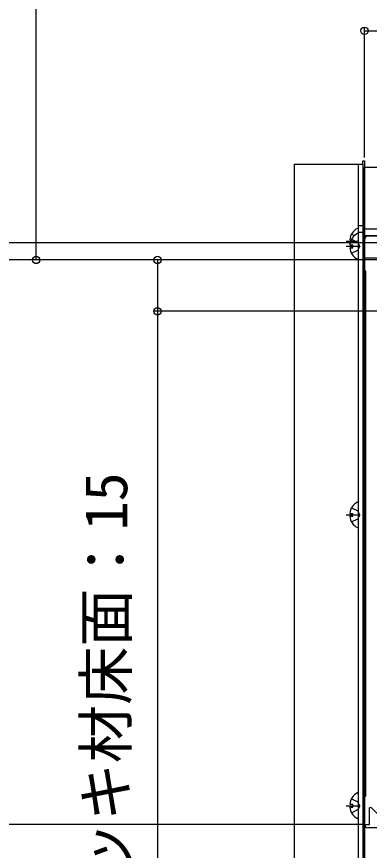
# Model space of a CAD drawing. Units: millimetres, scale not verified. Extents: x -875 to 875, y -1305 to 1298.
# Drawn here: x -714.7 to -611.6, y 332.1 to 575.7 of the extents above; entities that cross this region are included whole.
import ezdxf
from ezdxf.enums import TextEntityAlignment as Align

# ---------------------------------------------------------------- set-up
doc = ezdxf.new("R2010")
doc.units = ezdxf.units.MM
doc.header["$LTSCALE"] = 8
for name, color, linetype in [('0-3_YKK_11', 7, 'Continuous'), ('0-4_YKK_12', 2, 'Continuous'), ('0-5_YKK_13', 4, 'Continuous'), ('0-6_YKK_D', 6, 'Continuous')]:
    doc.layers.add(name, color=color, linetype=linetype)
doc.styles.add('ＭＳ ゴシック', font='')
doc.styles.get('ＭＳ ゴシック').set_extended_font_data('MS Gothic')

msp = doc.modelspace()

# ---------------------------------------------------------------- linework, layer by layer
at = {"layer": '0-3_YKK_11'}
for points in [[(-548, 500.3), (-548, 504.6), (-574.542, 504.6), (-574.725, 504.48), (-575.275, 504.48), (-575.458, 504.6), (-595.542, 504.6), (-595.725, 504.48), (-596.275, 504.48), (-596.458, 504.6), (-604.542, 504.6), (-604.725, 504.48), (-605.275, 504.48), (-605.458, 504.6), (-613, 504.6), (-613, 501.6), (-612.7, 501.3)], [(-612.7, 501.3), (-612.7, 347.9), (-613, 347.6), (-613, 339.6), (-611.5, 339.6), (-611.5, 344.5), (-611.132, 344.654), (-606, 339.6), (-592.5, 339.6), (-592.5, 340.6)]]:
    msp.add_lwpolyline(points, dxfattribs=at)
at = {"layer": '0-4_YKK_12'}
for p, q in [((-613, 326.6), (-613, 531.6)), ((-413, 531.6), (-613, 531.6)), ((-413, 513.6), (-613, 513.6)), ((812.5, 509.6), (-844.939, 509.6)), ((-413, 511.648), (-613, 511.648)), ((-413, 505.1), (-613, 505.1))]:
    msp.add_line(p, q, dxfattribs=at)
at = {"layer": '0-5_YKK_13'}
for p, q in [((-633.5, 532.6), (-633.5, 324.6)), ((-633.5, 532.6), (-613.5, 532.6)), ((-614.8, 532.6), (-614.8, 324.6)), ((-613.5, 532.6), (-613.5, 533.6)), ((-613.5, 532.6), (-613.5, 324.6)), ((-613.5, 514.6), (-614.8, 514.6)), ((-613.5, 515.6), (-613, 515.6)), ((-616.766, 512.15), (-615.909, 511.723)), ((-614.8, 513.696), (-614.8, 512.196)), ((-613.5, 512.661), (-614.8, 512.661)), ((-614.8, 512.196), (-614.8, 505.004)), ((-613.5, 513.692), (-613, 513.692)), ((-618.3, 510.1), (-614.8, 510.1)), ((-617.278, 510.525), (-616.833, 510.525)), ((-617.278, 509.675), (-617.16, 509.675)), ((-616.766, 510.65), (-614.951, 509.745)), ((-614.342, 508.6), (-614.951, 509.745)), ((-613, 510.6), (-613, 339.6)), ((-497, 511.6), (-612, 511.6)), ((-618.3, 508.6), (-614.8, 508.6)), ((-617.278, 509.025), (-616.4, 509.025)), ((-616.766, 506.55), (-614.951, 507.455)), ((-614.342, 508.6), (-614.951, 507.455)), ((-616.766, 432.15), (-614.951, 431.245)), ((-614.8, 433.696), (-614.8, 426.504)), ((-618.3, 430.1), (-614.8, 430.1)), ((-617.278, 430.525), (-616.4, 430.525)), ((-616.766, 428.05), (-614.951, 428.955)), ((-614.342, 430.1), (-614.951, 431.245)), ((-614.342, 430.1), (-614.951, 428.955)), ((-614.8, 348.696), (-614.8, 341.504)), ((-616.766, 347.15), (-614.951, 346.245)), ((-614.342, 345.1), (-614.951, 346.245)), ((-618.3, 345.1), (-614.8, 345.1)), ((-617.278, 345.525), (-616.4, 345.525)), ((-616.766, 343.05), (-614.951, 343.955)), ((-614.342, 345.1), (-614.951, 343.955)), ((-549, 338.6), (-612, 338.6)), ((-613.5, 334.6), (-613, 334.6))]:
    msp.add_line(p, q, dxfattribs=at)
for points in [[(-613.5, 533.6), (-613, 533.6), (-613, 324.6)], [(-617.278, 508.175), (-616.4, 508.175), (-616.4, 509.025)], [(-617.278, 429.675), (-616.4, 429.675), (-616.4, 430.525)], [(-617.278, 344.675), (-616.4, 344.675), (-616.4, 345.525)]]:
    msp.add_lwpolyline(points, dxfattribs=at)
for centre, radius, start, end in [((-613.1, 510.1), 4.2, 117.28096, 174.19227), ((-613.1, 508.6), 4.2, 117.28096, 174.19227), ((-614.954, 513.696), 0.154, 0, 117.28096), ((-614.954, 512.196), 0.154, 0, 117.28096), ((-613.1, 510.1), 4.2, 185.80773, 190.28656), ((-612, 510.6), 1, 90, 180), ((-613.1, 508.6), 4.2, 185.80773, 242.71904), ((-613.1, 510.1), 4.2, 194.83003, 207.27961), ((-614.954, 505.004), 0.154, 242.71904, 0), ((-613.1, 430.1), 4.2, 117.28096, 174.19227), ((-614.954, 433.696), 0.154, 0, 117.28096), ((-613.1, 430.1), 4.2, 185.80773, 242.71904), ((-614.954, 426.504), 0.154, 242.71904, 0), ((-613.1, 345.1), 4.2, 117.28096, 174.19227), ((-614.954, 348.696), 0.154, 0, 117.28096), ((-613.1, 345.1), 4.2, 185.80773, 242.71904), ((-614.954, 341.504), 0.154, 242.71904, 0), ((-612, 339.6), 1, 180, 270)]:
    msp.add_arc(centre, radius, start, end, dxfattribs=at)
at = {"layer": '0-6_YKK_D'}
for p, q in [((-709, 504.6), (-709, 724.6)), ((-613, 534.6), (-613, 572.6)), ((-613, 571.6), (-548, 571.6)), ((-613.7, 504.6), (-750, 504.6)), ((-613.7, 504.6), (-750, 504.6)), ((-613.7, 504.6), (-710, 504.6)), ((-613.7, 504.6), (-674.5, 504.6)), ((-529, 489.6), (-674.5, 489.6)), ((-613.7, 339.6), (-750, 339.6))]:
    msp.add_line(p, q, dxfattribs=at)
msp.add_lwpolyline([(-673.5, 504.6), (-673.5, 489.6), (-673.5, 305.05)], dxfattribs=at)
for centre in [(-613, 571.6), (-709, 504.6), (-673.5, 504.6), (-673.5, 489.6)]:
    msp.add_circle(centre, 1.075, dxfattribs=at)

# ---------------------------------------------------------------- texts
at = {"layer": '0-6_YKK_D', "style": 'ＭＳ ゴシック'}
msp.add_text('デッキ材床面：15', height=12.46, rotation=90, dxfattribs=at).set_placement((-678.625, 306.601), align=Align.BOTTOM_LEFT)

doc.saveas('drawing.dxf')
